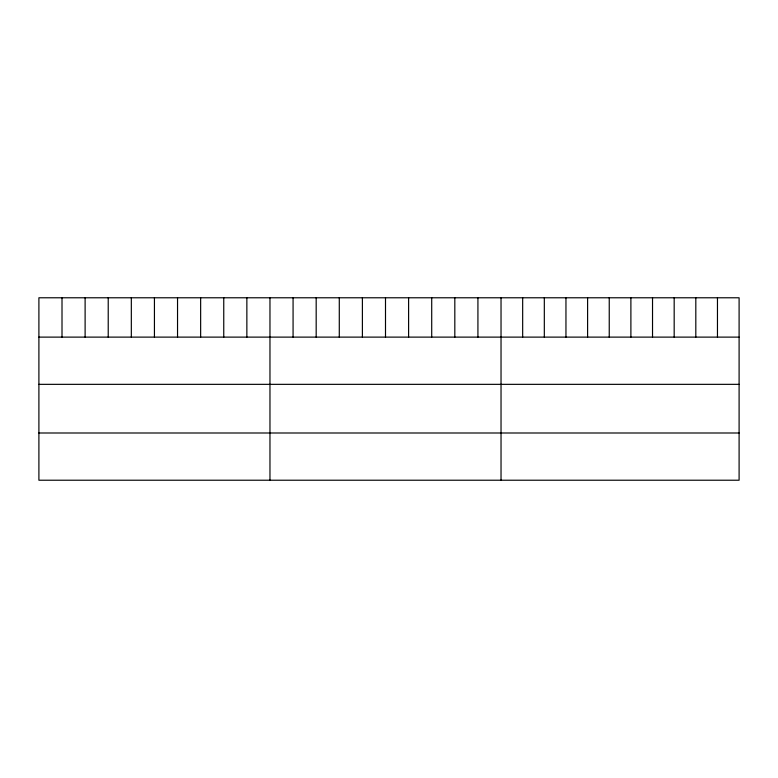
<?xml version="1.0" encoding="UTF-8"?>
<svg xmlns="http://www.w3.org/2000/svg" width="778" height="778" viewBox="0 0 778 778"><rect width="100%" height="100%" fill="white"/><g stroke="black" fill="none" stroke-linecap="round" stroke-linejoin="round"><path stroke-width="1.17" d="M739.1 337.117L739.1 480.221L38.9 480.221L38.9 297.779L739.1 297.779L739.1 337.117L38.9 337.117M38.9 384.342L739.1 384.342M38.9 432.996L739.1 432.996M717.462 297.779L717.462 337.117M695.814 297.779L695.814 337.117M674.176 297.779L674.176 337.117M652.528 297.779L652.528 337.117M630.89 297.779L630.89 337.117M609.242 297.779L609.242 337.117M587.604 297.779L587.604 337.117M565.956 297.779L565.956 337.117M544.318 297.779L544.318 337.117M522.67 297.779L522.67 337.117M501.032 297.779L501.032 480.221M477.925 297.779L477.925 337.117M454.819 297.779L454.819 337.117M431.712 297.779L431.712 337.117M408.606 297.779L408.606 337.117M385.499 297.779L385.499 337.117M362.392 297.779L362.392 337.117M339.286 297.779L339.286 337.117M316.179 297.779L316.179 337.117M293.073 297.779L293.073 337.117M269.966 297.779L269.966 480.221M246.859 297.779L246.859 337.117M223.753 297.779L223.753 337.117M200.646 297.779L200.646 337.117M177.54 297.779L177.54 337.117M154.433 297.779L154.433 337.117M131.326 297.779L131.326 337.117M108.22 297.779L108.22 337.117M85.113 297.779L85.113 337.117M62.007 297.779L62.007 337.117"/></g></svg>
